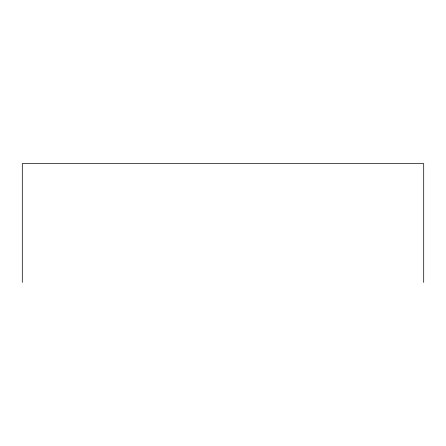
<?xml version="1.0" encoding="UTF-8"?>
<svg xmlns="http://www.w3.org/2000/svg" width="446" height="446" viewBox="0 0 446 446"><rect width="100%" height="100%" fill="white"/><g stroke="black" fill="none" stroke-linecap="round" stroke-linejoin="round"><path stroke-width="0.67" d="M423.7 282.435L423.7 163.565L22.3 163.565L22.3 282.435"/></g></svg>
